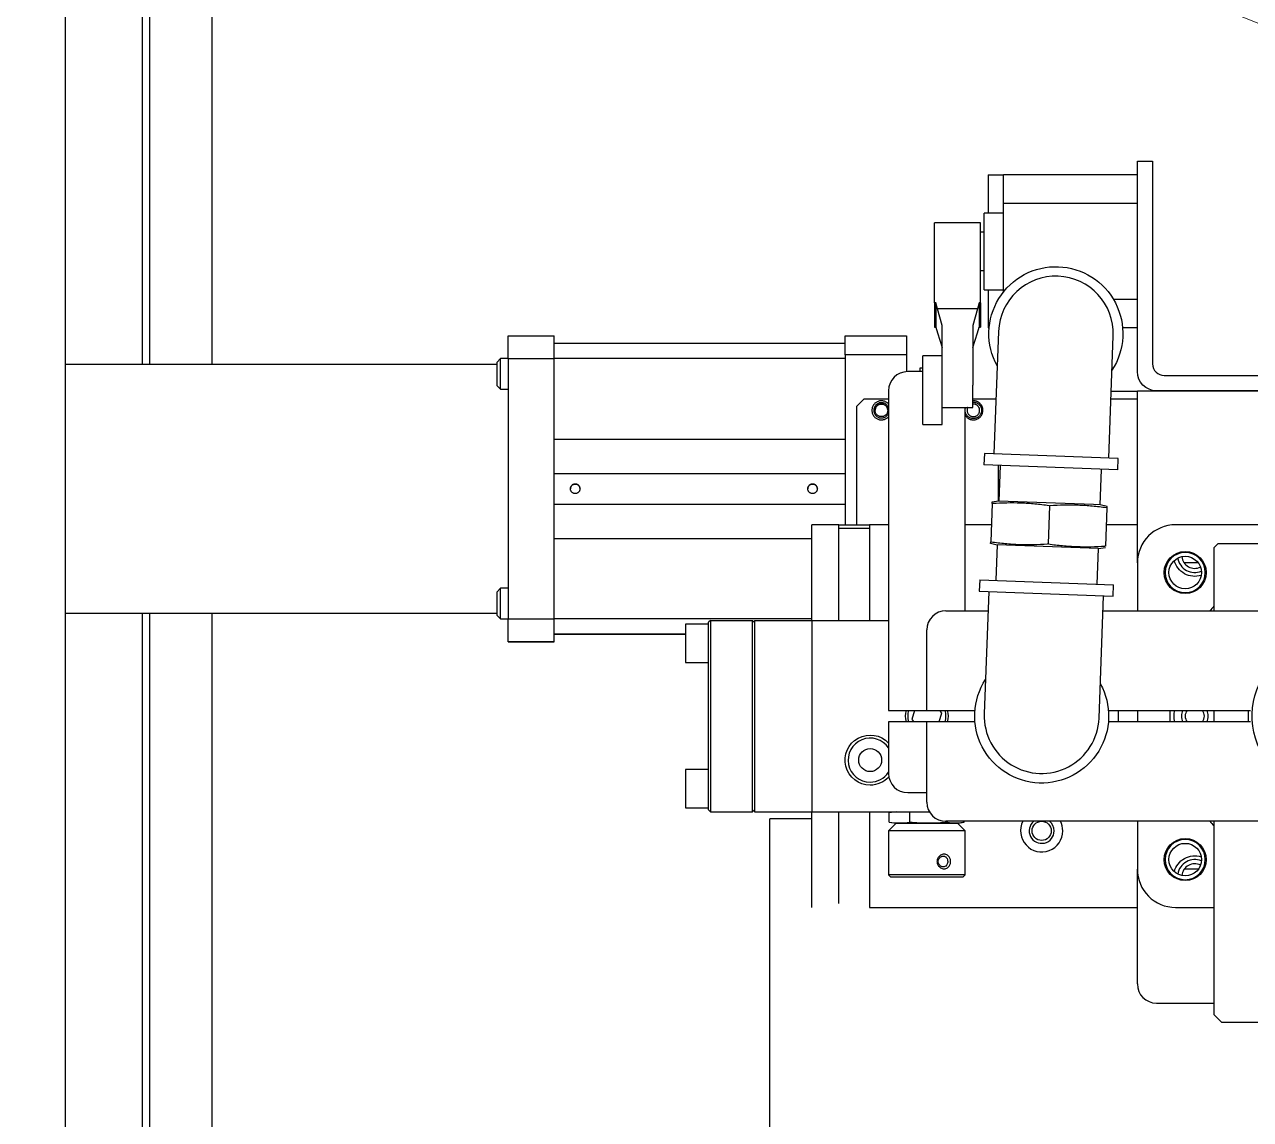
# Model space of a CAD drawing. Header units: millimetres. Extents: x 10462777 to 22643323, y 453826 to 1389191.
# Drawn here: x 11308647.1 to 11308967.4, y 583648 to 583934.1 of the extents above; entities that cross this region are included whole.
import ezdxf

# ---------------------------------------------------------------- set-up
doc = ezdxf.new("R2010")
doc.units = ezdxf.units.MM
doc.header["$LTSCALE"] = 200
doc.header["$MEASUREMENT"] = 0
for name, pattern in [('CENTER', [2, 1.25, -0.25, 0.25, -0.25]), ('CENTER2', [1.125, 0.75, -0.125, 0.125, -0.125]), ('PHANTOM', [2.5, 1.25, -0.25, 0.25, -0.25, 0.25, -0.25])]:
    doc.linetypes.add(name, pattern=pattern)
doc.layers.get('0').update_dxf_attribs({"linetype": 'CONTINUOUS'})
for name, color, linetype in [('2', 2, 'CONTINUOUS'), ('205', 4, 'CONTINUOUS'), ('DV1_DEFAULT', 7, 'CONTINUOUS')]:
    doc.layers.add(name, color=color, linetype=linetype)
doc.layers.add('203', color=7, linetype='CONTINUOUS', true_color=0xffffff)
doc.layers.add('LAYOUT', color=8, linetype='CONTINUOUS', lineweight=25)

# ---------------------------------------------------------------- blocks, each defined once
blk = doc.blocks.new('r710ic')
at = {"layer": 'DV1_DEFAULT', "color": 3, "linetype": 'CENTER2', "lineweight": 0}
blk.add_circle((272041.37, 104232.63), 367.64, dxfattribs=at)
at = {"layer": 'LAYOUT', "color": 3}
blk.add_circle((272041.37, 104232.63), 2050.12, dxfattribs=at)
blk = doc.blocks.new('A$C7DA30AB0')
at = {"layer": 'LAYOUT', "color": 6, "linetype": 'PHANTOM'}
blk.add_circle((3030.45, 3025.99, 0), 2693.02, dxfattribs=at)

msp = doc.modelspace()

# ---------------------------------------------------------------- linework, layer by layer
at = {"layer": '2', "color": 252, "linetype": 'Continuous'}
for p, q in [((11308657.81339, 583034.4125, 0), (11308657.81339, 584034.42828, 0)), ((11308679.8662, 583845.30545, 0), (11308679.8662, 584034.39391, 0)), ((11308696.11644, 584034.41518, 0), (11308696.11644, 583845.31073, 0)), ((11308677.86618, 584003.8777, 0), (11308677.86618, 583845.26732, 0)), ((11308677.86618, 583780.27655, 0), (11308677.86618, 583034.39096, 0)), ((11308679.8662, 583034.40799, 0), (11308679.8662, 583780.30062, 0)), ((11308696.11644, 583780.31268, 0), (11308696.11644, 583034.43591, 0))]:
    msp.add_line(p, q, dxfattribs=at)
at = {"layer": '203', "color": 252, "linetype": 'CENTER'}
for p, q in [((11308773.51819, 583852.81748, 0), (11308785.51836, 583852.81748, 0)), ((11308773.51819, 583846.82108, 0), (11308773.51819, 583852.81748, 0)), ((11308785.51836, 583846.82108, 0), (11308785.51836, 583852.81748, 0)), ((11308861.51944, 583850.81745, 0), (11308785.51836, 583850.81745, 0)), ((11308861.51944, 583852.81748, 0), (11308877.51967, 583852.81748, 0)), ((11308861.51944, 583847.81742, 0), (11308861.51944, 583852.81748, 0)), ((11308877.51967, 583852.81748, 0), (11308877.51967, 583847.81742, 0)), ((11308877.51967, 583847.81742, 0), (11308861.51944, 583847.81742, 0)), ((11308861.51944, 583847.81742, 0), (11308861.51944, 583803.43023, 0)), ((11308877.51967, 583847.81742, 0), (11308877.51967, 583843.41736, 0)), ((11308770.51515, 583845.31732, 0), (11308657.8072, 583845.31732, 0)), ((11308771.51816, 583846.81739, 0), (11308770.51815, 583845.81737, 0)), ((11308770.51815, 583845.81718, 0), (11308770.51815, 583839.81729, 0)), ((11308773.51863, 583846.81739, 0), (11308771.51816, 583846.81739, 0)), ((11308771.51816, 583846.81713, 0), (11308771.51816, 583846.81714, 0)), ((11308771.51816, 583838.81728, 0), (11308771.51816, 583846.81713, 0)), ((11308773.51819, 583846.82108, 0), (11308785.51836, 583846.82108, 0)), ((11308773.51819, 583846.82108, 0), (11308773.51819, 583778.81276, 0)), ((11308785.51836, 583778.81276, 0), (11308785.51836, 583846.82108, 0)), ((11308861.51944, 583846.8174, 0), (11308785.51836, 583846.8174, 0)), ((11308881.01972, 583844.31735, 0), (11308881.01972, 583843.42971, 0)), ((11308770.51815, 583839.81729, 0), (11308771.51816, 583838.81728, 0)), ((11308771.51816, 583838.81728, 0), (11308773.51863, 583838.81728, 0)), ((11308931.0398, 583838.31723, 0), (11308937.87052, 583838.31723, 0)), ((11308866.51951, 583836.31726, 0), (11308864.51948, 583834.31723, 0)), ((11308864.51948, 583834.31723, 0), (11308864.51948, 583803.42935, 0)), ((11308866.51951, 583836.31726, 0), (11308872.86937, 583836.31726, 0)), ((11308894.86882, 583836.31726, 0), (11308900.94359, 583836.31726, 0)), ((11308930.96542, 583836.31728, 0), (11308937.87002, 583836.31728, 0)), ((11308868.51954, 583833.31745, 0.0003), (11308868.51954, 583833.31721, 0.0003)), ((11308869.01954, 583833.31745, 0.0003), (11308869.01954, 583833.31721, 0.0003)), ((11308872.6696, 583833.3172, 0.0003), (11308872.6696, 583833.31745, 0.0003)), ((11308785.51836, 583825.8171, 0), (11308861.51944, 583825.8171, 0)), ((11308785.51836, 583825.8171, 0), (11308861.51944, 583825.8171, 0)), ((11308901.52001, 583818.89617, 0), (11308901.52001, 583809.56433, 0)), ((11308785.51836, 583816.81697, 0), (11308861.51944, 583816.81697, 0)), ((11308789.76842, 583812.81716, 0.00033), (11308789.76842, 583812.81691, 0.00033)), ((11308851.7693, 583812.81716, 0.00033), (11308851.7693, 583812.81691, 0.00033)), ((11308785.51836, 583808.81686, 0), (11308861.51944, 583808.81686, 0)), ((11308785.51836, 583808.81686, 0), (11308861.51944, 583808.81686, 0)), ((11308785.51836, 583799.81673, 0), (11308852.86838, 583799.81673, 0)), ((11308771.51816, 583786.81654, 0), (11308770.51815, 583785.81652, 0)), ((11308773.51863, 583786.81654, 0), (11308771.51816, 583786.81654, 0)), ((11308771.51816, 583778.81642, 0), (11308771.51816, 583786.81628, 0)), ((11308771.51816, 583786.81628, 0), (11308771.51816, 583786.81628, 0)), ((11308770.51815, 583785.81633, 0), (11308770.51815, 583779.81644, 0)), ((11308657.8072, 583780.3164, 0), (11308770.51515, 583780.3164, 0)), ((11308770.51815, 583779.81644, 0), (11308771.51816, 583778.81642, 0)), ((11308770.51815, 583779.81635, 0), (11308771.51816, 583778.81633, 0)), ((11308771.51816, 583778.81642, 0), (11308773.51863, 583778.81642, 0)), ((11308771.51816, 583778.81633, 0), (11308773.51863, 583778.81633, 0)), ((11308773.51819, 583778.81276, 0), (11308785.51836, 583778.81276, 0)), ((11308773.51819, 583772.81634, 0), (11308773.51819, 583778.81276, 0)), ((11308852.86838, 583778.81643, 0), (11308785.51836, 583778.81643, 0)), ((11308785.51836, 583772.81634, 0), (11308785.51836, 583778.81276, 0)), ((11308819.86847, 583774.81637, 0), (11308785.51836, 583774.81637, 0)), ((11308785.51836, 583774.81634, 0), (11308819.86847, 583774.81634, 0)), ((11308785.51836, 583774.81631, 0), (11308819.86847, 583774.81631, 0)), ((11308819.86847, 583774.81627, 0), (11308785.51836, 583774.81627, 0)), ((11308785.51836, 583772.81634, 0), (11308773.51819, 583772.81634, 0)), ((11308773.51819, 583772.81634, 0), (11308773.51819, 583772.81624, 0)), ((11308773.51819, 583772.81624, 0), (11308785.51836, 583772.81624, 0)), ((11308785.51836, 583772.81624, 0), (11308785.51836, 583772.81634, 0)), ((11308841.83433, 583576.5435, 0), (11308841.83433, 583726.54563, 0))]:
    msp.add_line(p, q, dxfattribs=at)
at = {"layer": '203', "color": 252, "linetype": 'CENTER', "extrusion": (0, 1.51265e-06, 1)}
for centre, radius in [((11308871.01957, 583833.31745, 0.88344), 1.65002), ((11308791.01844, 583812.81716, 0.88344), 1.25002), ((11308853.01932, 583812.81716, 0.88344), 1.25002)]:
    msp.add_circle(centre, radius, dxfattribs=at)
for centre, radius, start, end in [((11308871.01957, 583833.31745, 0.88344), 2.50004, 42.2848186, 180.005767), ((11308871.01957, 583833.31745, 0.88344), 2.50004, 42.2845518, 180), ((11308871.01957, 583833.31745, 0.88344), 2.00003, 22.3694358, 180.0073139), ((11308871.01957, 583833.31745, 0.88344), 2.00003, 22.3698567, 180), ((11308871.01957, 583833.31745, 0.88344), 1.65002, 0, 180.0087548), ((11308895.01991, 583833.31745, 0.88344), 2.50004, 210.6611091, 93.4598817), ((11308895.01991, 583833.31745, 0.88344), 1.65002, 152.5802129, 90), ((11308895.01991, 583833.31745, 0.88344), 1.65002, 152.5749042, 180.0034356), ((11308895.01991, 583833.31745, 0.88344), 2.50004, 359.9944225, 93.4595378), ((11308895.01991, 583833.31745, 0.88344), 1.65002, 90, 95.2430847), ((11308895.01991, 583833.31745, 0.88344), 1.65002, 359.9853051, 95.237455), ((11308871.01957, 583833.31745, 0.88344), 2.50004, 180.0053461, 317.7015429), ((11308871.01957, 583833.31745, 0.88344), 2.00003, 180.006893, 337.6116829), ((11308791.01844, 583812.81716, 0.88344), 1.25002, 359.9885783, 180), ((11308853.01932, 583812.81716, 0.88344), 1.25002, 359.9885783, 180)]:
    msp.add_arc(centre, radius, start, end, dxfattribs=at)
at = {"layer": '203', "color": 252, "linetype": 'CENTER', "extrusion": (0, -1.51265e-06, -1)}
for start, end in [(90, 20.6938683), (85.9778362, 90)]:
    msp.add_arc((-11308895.01991, 583833.31745, -0.88344), 2.15003, start, end, dxfattribs=at)
at = {"layer": '203', "color": 252, "linetype": 'CENTER'}
for centre, major_axis, start_param, end_param in [((11308887.51981, 583844.31735, 0), (6.50009, 0), 2.624703649, 3.143346796), ((11308861.83461, 583726.54563, 0), (20.00028, 0), 2.035653908, 3.141592654)]:
    msp.add_ellipse(centre, major_axis=major_axis, ratio=0.000001513, start_param=start_param, end_param=end_param, dxfattribs=at)
at = {"layer": '205', "color": 252, "linetype": 'Continuous'}
for p, q in [((11308937.86987, 583843.4298, 0), (11308937.86987, 583898.43058, 0)), ((11308937.86987, 583898.43058, 0), (11308941.86993, 583898.43058, 0)), ((11308941.86993, 583898.43058, 0), (11308941.86993, 583845.42982, 0)), ((11308898.86932, 583894.83053, 0), (11308898.86932, 583884.83038, 0)), ((11308898.86932, 583894.83053, 0), (11308902.86937, 583894.83053, 0)), ((11308937.86987, 583894.83053, 0), (11308902.86937, 583894.83053, 0)), ((11308902.86937, 583887.33051, 0), (11308902.86937, 583894.83053, 0)), ((11308937.86987, 583887.33042, 0), (11308902.86937, 583887.33042, 0)), ((11308902.86937, 583864.22546, 0), (11308902.86937, 583887.33042, 0)), ((11308896.86929, 583882.33035, 0), (11308884.86912, 583882.33035, 0)), ((11308884.86912, 583877.99992, 0), (11308884.86912, 583882.33035, 0)), ((11308896.86929, 583877.99992, 0), (11308896.86929, 583882.33035, 0)), ((11308902.86937, 583884.83038, 0), (11308897.8693, 583884.83038, 0)), ((11308897.8693, 583864.8301, 0), (11308897.8693, 583884.83038, 0)), ((11308897.8693, 583879.83031, 0), (11308896.86929, 583879.83031, 0)), ((11308884.86912, 583861.42791, 0), (11308884.86912, 583877.99992, 0)), ((11308896.86929, 583861.42791, 0), (11308896.86929, 583877.99992, 0)), ((11308896.86929, 583869.83017, 0), (11308897.8693, 583869.83017, 0)), ((11308897.8693, 583864.8301, 0), (11308902.86937, 583864.8301, 0)), ((11308898.86932, 583864.8301, 0), (11308898.86932, 583854.82996, 0)), ((11308884.86912, 583861.42791, 0), (11308884.86912, 583855.08854, 0)), ((11308885.2038, 583861.42791, 0), (11308884.86912, 583861.42791, 0)), ((11308885.2038, 583861.42791, 0), (11308885.2038, 583855.08854, 0)), ((11308885.66336, 583859.87351, 0), (11308885.2038, 583861.42791, 0)), ((11308886.86915, 583855.51443, 0), (11308885.66336, 583859.87351, 0)), ((11308896.07505, 583859.87351, 0), (11308885.66336, 583859.87351, 0)), ((11308896.07505, 583859.87351, 0), (11308894.86926, 583855.51443, 0)), ((11308896.5346, 583861.42791, 0), (11308896.07505, 583859.87351, 0)), ((11308896.86929, 583861.42791, 0), (11308896.5346, 583861.42791, 0)), ((11308896.5346, 583861.42791, 0), (11308896.5346, 583855.08854, 0)), ((11308896.86929, 583861.42791, 0), (11308896.86929, 583855.08854, 0)), ((11308931.61572, 583862.33006, 0), (11308937.86987, 583862.33006, 0)), ((11308884.86912, 583855.08854, 0), (11308885.2038, 583855.08854, 0)), ((11308885.2038, 583855.08854, 0), (11308885.66336, 583853.53415, 0)), ((11308885.66336, 583853.53415, 0), (11308886.86915, 583849.73634, 0)), ((11308886.86915, 583847.33273, 0), (11308886.86915, 583855.51443, 0)), ((11308894.86926, 583855.51443, 0), (11308894.86926, 583839.86347, 0)), ((11308894.86926, 583849.73634, 0), (11308896.07505, 583853.53415, 0)), ((11308896.07505, 583853.53415, 0), (11308896.5346, 583855.08854, 0)), ((11308896.5346, 583855.08854, 0), (11308896.86929, 583855.08854, 0)), ((11308898.86932, 583854.82996, 0), (11308899.15044, 583854.82996, 0)), ((11308901.59903, 583853.91865, 0), (11308900.40884, 583821.94034, 0)), ((11308937.86987, 583854.82996, 0), (11308934.02692, 583854.82996, 0)), ((11308930.38851, 583820.82453, 0), (11308931.5787, 583852.80284, 0)), ((11308886.86915, 583847.57754, 0), (11308881.86907, 583847.57754, 0)), ((11308881.86907, 583829.57729, 0), (11308881.86907, 583847.57754, 0)), ((11308886.86915, 583829.57729, 0), (11308886.86915, 583847.33273, 0)), ((11308881.86907, 583843.4298, 0), (11308877.86902, 583843.4298, 0)), ((11308944.86997, 583842.42978, 0), (11308976.17246, 583842.42978, 0)), ((11308872.86895, 583838.42972, 0), (11308872.86895, 583754.92854, 0)), ((11308894.86926, 583834.07735, 0), (11308894.86926, 583839.86347, 0)), ((11308937.86987, 583793.42823, 0), (11308937.86987, 583838.42972, 0)), ((11308937.86987, 583838.42972, 0), (11308976.02479, 583838.42972, 0)), ((11308976.02361, 583838.42972, 0), (11308942.86994, 583838.42972, 0)), ((11308886.86915, 583834.07735, 0), (11308894.86926, 583834.07735, 0)), ((11308892.86923, 583780.92922, 0), (11308892.86923, 583834.07685, 0)), ((11308881.86907, 583829.57729, 0), (11308886.86915, 583829.57729, 0)), ((11308897.91053, 583822.03332, 0), (11308897.79895, 583819.03535, 0)), ((11308932.88681, 583820.73155, 0), (11308897.91053, 583822.03332, 0)), ((11308932.77523, 583817.73358, 0), (11308897.79895, 583819.03535, 0)), ((11308902.04607, 583818.87715, 0), (11308901.70037, 583809.58889, 0)), ((11308932.77523, 583817.73358, 0), (11308932.88681, 583820.73155, 0)), ((11308928.18241, 583808.60326, 0), (11308928.52811, 583817.89152, 0)), ((11308899.92532, 583808.94915, 0), (11308899.55339, 583798.95592, 0)), ((11308901.70037, 583809.58889, 0), (11308899.87183, 583809.33618, 0)), ((11308899.92532, 583808.94915, 0), (11308900.04812, 583808.94458, 0)), ((11308926.40928, 583808.66925, 0), (11308901.70037, 583809.58889, 0)), ((11308928.18241, 583808.60326, 0), (11308926.40928, 583808.66925, 0)), ((11308929.9871, 583808.21533, 0), (11308928.18241, 583808.60326, 0)), ((11308914.91516, 583808.39124, 0), (11308914.54322, 583798.39802, 0)), ((11308914.79236, 583808.39581, 0), (11308914.91516, 583808.39124, 0)), ((11308914.91516, 583808.39124, 0), (11308915.03796, 583808.38667, 0)), ((11308929.90499, 583807.83334, 0), (11308929.53306, 583797.84012, 0)), ((11308929.78219, 583807.83791, 0), (11308929.90499, 583807.83334, 0)), ((11308929.91975, 583808.22981, 0), (11308929.90499, 583807.83334, 0)), ((11308852.86866, 583778.42887, 0), (11308852.86866, 583803.42923, 0)), ((11308859.86876, 583803.42923, 0), (11308852.86866, 583803.42923, 0)), ((11308859.86876, 583803.42923, 0), (11308867.86888, 583803.42923, 0)), ((11308859.86876, 583802.42921, 0), (11308859.86876, 583803.42923, 0)), ((11308859.86876, 583778.42806, 0), (11308859.86876, 583802.42921, 0)), ((11308867.86888, 583802.42921, 0), (11308859.86876, 583802.42921, 0)), ((11308867.86888, 583803.42923, 0), (11308867.86888, 583778.42887, 0)), ((11308872.87145, 583803.42923, 0), (11308867.86888, 583803.42923, 0)), ((11308899.72183, 583803.42923, 0), (11308892.87423, 583803.42923, 0)), ((11308937.87487, 583803.42923, 0), (11308929.74475, 583803.42923, 0)), ((11308974.72164, 583803.42923, 0), (11308947.87001, 583803.42923, 0)), ((11308899.53863, 583798.55946, 0), (11308899.55339, 583798.95592, 0)), ((11308899.67619, 583798.95135, 0), (11308899.55339, 583798.95592, 0)), ((11308899.47128, 583798.57393, 0), (11308901.27597, 583798.186, 0)), ((11308901.27597, 583798.186, 0), (11308900.93027, 583788.89774, 0)), ((11308927.75801, 583797.20038, 0), (11308901.27597, 583798.186, 0)), ((11308914.54322, 583798.39802, 0), (11308914.42042, 583798.40259, 0)), ((11308914.66602, 583798.39345, 0), (11308914.54322, 583798.39802, 0)), ((11308927.41231, 583787.91211, 0), (11308927.75801, 583797.20038, 0)), ((11308927.75801, 583797.20038, 0), (11308929.58655, 583797.45308, 0)), ((11308929.53306, 583797.84012, 0), (11308929.41026, 583797.84469, 0)), ((11308958.87017, 583798.42916, 0), (11308957.87015, 583797.42914, 0)), ((11308957.87015, 583797.42914, 0), (11308957.87015, 583780.92841, 0)), ((11308975.14567, 583798.42916, 0), (11308958.87017, 583798.42916, 0)), ((11308937.86987, 583793.42909, 0), (11308937.86987, 583780.92891, 0)), ((11308953.80603, 583793.42909, 0), (11308950.12004, 583793.42909, 0)), ((11308896.68315, 583789.05568, 0), (11308896.57157, 583786.05772, 0)), ((11308896.57157, 583786.05772, 0), (11308931.54785, 583784.75594, 0)), ((11308896.68315, 583789.05568, 0), (11308931.65943, 583787.75391, 0)), ((11308931.54785, 583784.75594, 0), (11308931.65943, 583787.75391, 0)), ((11308899.06987, 583785.96473, 0), (11308897.87968, 583753.98642, 0)), ((11308927.85935, 583752.87061, 0), (11308929.04954, 583784.84893, 0)), ((11308887.86916, 583780.92891, 0), (11308898.88275, 583780.92891, 0)), ((11308928.90505, 583780.92891, 0), (11308973.88163, 583780.92891, 0)), ((11308825.86828, 583777.42886, 0), (11308819.86819, 583777.42886, 0)), ((11308819.86819, 583777.42886, 0), (11308819.86819, 583767.42872, 0)), ((11308826.36829, 583778.42887, 0), (11308825.86828, 583777.92886, 0)), ((11308825.86828, 583728.92817, 0), (11308825.86828, 583777.92886, 0)), ((11308826.36829, 583778.42887, 0), (11308837.36844, 583778.42887, 0)), ((11308826.36829, 583778.42887, 0), (11308826.36829, 583728.42816, 0)), ((11308837.36844, 583778.42887, 0), (11308837.86845, 583777.92886, 0)), ((11308837.36844, 583728.42816, 0), (11308837.36844, 583778.42887, 0)), ((11308837.86845, 583778.42887, 0), (11308837.86845, 583728.42816, 0)), ((11308837.86845, 583778.42887, 0), (11308852.86866, 583778.42887, 0)), ((11308852.86866, 583778.42887, 0), (11308852.86866, 583728.42816, 0)), ((11308852.86866, 583778.42887, 0), (11308872.8702, 583778.42887, 0)), ((11308882.86909, 583754.92854, 0), (11308882.86909, 583775.92884, 0)), ((11308819.86819, 583767.42872, 0), (11308825.86828, 583767.42872, 0)), ((11308872.86895, 583754.92854, 0), (11308882.8695, 583754.92854, 0)), ((11308879.67234, 583754.9285, 0), (11308878.92299, 583752.55551, 0)), ((11308882.86909, 583754.92854, 0), (11308895.43367, 583754.92854, 0)), ((11308886.06583, 583751.92853, 0), (11308886.81518, 583754.30153, 0)), ((11308886.81518, 583754.30153, 0), (11308886.24113, 583754.92854, 0)), ((11308930.30553, 583754.92854, 0), (11308967.42524, 583754.92854, 0)), ((11308932.8698, 583754.92776, 0), (11308932.8698, 583751.92928, 0)), ((11308937.86987, 583754.92854, 0), (11308937.86987, 583751.92975, 0)), ((11308957.87015, 583754.92679, 0), (11308957.87015, 583751.92821, 0)), ((11308872.86895, 583751.9285, 0), (11308872.86895, 583738.4283, 0)), ((11308882.8695, 583751.9285, 0), (11308872.86895, 583751.9285, 0)), ((11308878.92299, 583752.55551, 0), (11308879.49704, 583751.92849, 0)), ((11308895.43367, 583751.9285, 0), (11308882.86909, 583751.9285, 0)), ((11308882.86909, 583730.9282, 0), (11308882.86909, 583751.9285, 0)), ((11308967.42524, 583751.9285, 0), (11308930.30553, 583751.9285, 0)), ((11308825.86828, 583739.42832, 0), (11308819.86819, 583739.42832, 0)), ((11308819.86819, 583739.42832, 0), (11308819.86819, 583729.42818, 0)), ((11308877.86902, 583733.42823, 0), (11308882.86971, 583733.42823, 0)), ((11308819.86819, 583729.42818, 0), (11308825.86828, 583729.42818, 0)), ((11308826.36829, 583728.42816, 0), (11308825.86828, 583728.92817, 0)), ((11308826.36829, 583728.42816, 0), (11308837.36844, 583728.42816, 0)), ((11308837.36844, 583728.42816, 0), (11308837.86845, 583728.92817, 0)), ((11308837.86845, 583728.42816, 0), (11308852.86866, 583728.42816, 0)), ((11308852.86866, 583703.42781, 0), (11308852.86866, 583728.42972, 0)), ((11308852.86866, 583728.42816, 0), (11308883.5391, 583728.42816, 0)), ((11308859.86876, 583704.42782, 0), (11308859.86876, 583728.42897, 0)), ((11308867.86888, 583728.42972, 0), (11308867.86888, 583703.42781, 0)), ((11308874.86897, 583728.42816, 0), (11308873.06902, 583728.11078, 0)), ((11308874.86897, 583725.42812, 0), (11308872.86895, 583723.42809, 0)), ((11308873.06902, 583725.74815, 0), (11308873.06902, 583728.10813, 0)), ((11308873.06902, 583725.7455, 0), (11308874.86897, 583725.42812, 0)), ((11308874.86897, 583725.42812, 0), (11308890.8692, 583725.42812, 0)), ((11308874.86897, 583725.42812, 0), (11308879.25837, 583725.42812, 0)), ((11308878.4392, 583725.74815, 0), (11308878.4392, 583728.10813, 0)), ((11308879.25837, 583725.42812, 0), (11308890.8692, 583725.42812, 0)), ((11309017.87101, 583725.92813, 0), (11308887.86916, 583725.92813, 0)), ((11308888.23927, 583725.74815, 0), (11308888.23927, 583725.92813, 0)), ((11308890.8692, 583725.42812, 0), (11308892.66916, 583725.7455, 0)), ((11308892.86923, 583723.42809, 0), (11308890.8692, 583725.42812, 0)), ((11308892.66916, 583725.74815, 0), (11308892.66916, 583725.92813, 0)), ((11308937.86987, 583725.92938, 0), (11308937.86987, 583713.42795, 0)), ((11308957.87015, 583725.9285, 0), (11308957.87015, 583675.42741, 0)), ((11308872.86895, 583723.42809, 0), (11308872.86895, 583711.92793, 0)), ((11308892.86923, 583723.42809, 0), (11308872.86895, 583723.42809, 0)), ((11308892.86923, 583711.92793, 0), (11308892.86923, 583723.42809, 0)), ((11308937.86987, 583683.42752, 0), (11308937.86987, 583713.43014, 0)), ((11308953.80603, 583713.42795, 0), (11308950.12004, 583713.42795, 0)), ((11308872.86895, 583711.92793, 0), (11308873.36895, 583711.42792, 0)), ((11308887.39554, 583711.92793, 0), (11308872.86895, 583711.92793, 0)), ((11308873.36895, 583711.42792, 0), (11308887.16922, 583711.42792, 0)), ((11308887.16922, 583711.42792, 0), (11308892.36922, 583711.42792, 0)), ((11308892.86923, 583711.92793, 0), (11308887.39554, 583711.92793, 0)), ((11308892.36922, 583711.42792, 0), (11308892.86923, 583711.92793, 0)), ((11308867.86888, 583703.42781, 0), (11308937.87487, 583703.42781, 0)), ((11308947.87001, 583703.42781, 0), (11308957.8714, 583703.42781, 0)), ((11308942.86994, 583678.42745, 0), (11308957.87484, 583678.42745, 0)), ((11308957.87015, 583675.42741, 0), (11308959.87018, 583673.42738, 0)), ((11308959.87018, 583673.42738, 0), (11309255.87439, 583673.42738, 0))]:
    msp.add_line(p, q, dxfattribs=at)
for centre, radius in [((11308950.37005, 583790.92905, 0), 5.50008), ((11308950.37005, 583790.92905, 0), 4.25006), ((11308868.06888, 583741.92835, 0), 3.00004), ((11308912.86951, 583723.42809, 0), 2.50004), ((11308950.37005, 583715.92798, 0), 5.50008), ((11308950.37005, 583715.92798, 0), 4.25006)]:
    msp.add_circle(centre, radius, dxfattribs=at)
at = {"layer": '205', "color": 252, "linetype": 'Continuous', "extrusion": (0, 0, -1)}
for centre in [(-11308950.37005, 583790.92905, 0), (-11308950.37005, 583715.92798, 0)]:
    msp.add_circle(centre, 5.25007, dxfattribs=at)
for centre, radius, start, end in [((-11308916.58887, 583853.36075, 0), 17.50025, 331.1321373, 92.1314925), ((-11308916.58887, 583853.36075, 0), 17.50025, 92.1314925, 213.1308478), ((-11308942.86994, 583843.4298, 0), 5.00007, 270, 0), ((-11308952.87008, 583795.42911, 0), 5.50008, 252.1463205, 345.9600859), ((-11308987.87058, 583753.42852, 0), 20.00028, 180, 43.5431364), ((-11308912.86951, 583753.42852, 0), 17.50025, 272.1314925, 33.1364956), ((-11308912.86951, 583753.42852, 0), 17.50025, 151.1264895, 272.1314925), ((-11308882.86909, 583753.42852, 0), 5.55008, 344.3230884, 15.6824622), ((-11308882.86909, 583753.42852, 0), 5.55008, 164.3174702, 195.6768438), ((-11308987.87058, 583753.42852, 0), 21.0003, 355.9027449, 4.0939951), ((-11308868.06888, 583741.92835, 0), 6.55009, 270, 137.120645), ((-11308868.06888, 583741.92835, 0), 6.55009, 221.8781058, 270), ((-11308952.87008, 583711.42792, 0), 5.50008, 14.0456352, 107.8481498)]:
    msp.add_arc(centre, radius, start, end, dxfattribs=at)
at = {"layer": '205', "color": 252, "linetype": 'Continuous'}
for centre, radius, start, end in [((11308916.58887, 583853.36075, 0), 15.00021, 357.8685075, 177.8685075), ((11308944.86997, 583845.42982, 0), 3.00004, 180, 270), ((11308877.86902, 583838.42972, 0), 5.00007, 90, 180), ((11308947.87001, 583793.42909, 0), 10.00014, 90, 180), ((11308952.87008, 583795.42911, 0), 4.50006, 189.2025793, 292.680094), ((11308952.87008, 583795.42911, 0), 3.40005, 185.782577, 296.1001236), ((11308887.86916, 583775.92884, 0), 5.00007, 90, 180), ((11308987.87058, 583753.42852, 0), 41.50059, 136.2881352, 138.4931392), ((11308882.86909, 583753.42852, 0), 5.00007, 162.5405073, 197.4549509), ((11308882.86909, 583753.42852, 0), 5.00007, 342.5347402, 17.449184), ((11308987.87058, 583753.42852, 0), 41.50059, 177.9243845, 182.0700172), ((11308952.87008, 583753.42852, 0), 5.50008, 164.1713096, 195.8231128), ((11308952.87008, 583753.42852, 0), 3.50005, 154.6198873, 205.3742896), ((11308952.87008, 583753.42852, 0), 2.50004, 143.122659, 216.8609521), ((11308952.87008, 583753.42852, 0), 2.50004, 323.116892, 36.8551852), ((11308952.87008, 583753.42852, 0), 3.50005, 334.6143098, 25.3687119), ((11308912.86951, 583753.42852, 0), 15.00021, 177.8685075, 357.8685075), ((11308868.06888, 583741.92835, 0), 5.75008, 33.3955839, 270), ((11308868.06888, 583741.92835, 0), 5.75008, 270, 326.5875539), ((11308877.86902, 583738.4283, 0), 5.00007, 180, 270), ((11308887.86916, 583730.9282, 0), 5.00007, 180, 270), ((11308912.86951, 583723.42809, 0), 5.50008, 152.9606069, 0), ((11308912.86951, 583723.42809, 0), 3.25005, 129.7124838, 0), ((11308912.86951, 583723.42809, 0), 3.25005, 0, 50.2762531), ((11308912.86951, 583723.42809, 0), 5.50008, 0, 27.02819), ((11308987.87058, 583753.42852, 0), 41.50059, 221.5012419, 223.7062459), ((11308952.87008, 583711.42792, 0), 4.50006, 67.3032125, 170.7919953), ((11308947.87001, 583713.42795, 0), 10.00014, 180, 270), ((11308952.87008, 583711.42792, 0), 3.40005, 63.8831097, 174.2117784), ((11308942.86994, 583683.42752, 0), 5.00007, 180, 270)]:
    msp.add_arc(centre, radius, start, end, dxfattribs=at)
for points, knots in [([(11308899.92532, 583808.94915, 0), (11308899.92992, 583809.07268, 0), (11308899.93365, 583809.1728, 0), (11308899.93873, 583809.30929, 0), (11308899.94007, 583809.34543, 0), (11308899.94008, 583809.34561, 0)], [0, 0, 0, 0, 0.500638735, 0.500638735, 1, 1, 1, 1]), ([(11308914.79236, 583808.39581, 0), (11308913.56827, 583808.56508, 0), (11308912.34331, 583808.71092, 0), (11308909.89102, 583808.93905, 0), (11308907.43634, 583809.10281, 0), (11308904.97628, 583809.12197, 0), (11308902.51382, 583809.07676, 0), (11308901.28141, 583809.02238, 0), (11308900.04812, 583808.94458, 0)], [0, 0, 0, 0, 0.25, 0.25, 0.5, 0.75, 0.75, 1, 1, 1, 1]), ([(11308929.78219, 583807.83791, 0), (11308928.5581, 583808.00718, 0), (11308927.33314, 583808.15302, 0), (11308924.88086, 583808.38115, 0), (11308922.42618, 583808.54491, 0), (11308919.96611, 583808.56407, 0), (11308917.50365, 583808.51886, 0), (11308916.27124, 583808.46448, 0), (11308915.03796, 583808.38667, 0)], [0, 0, 0, 0, 0.25, 0.25, 0.5, 0.75, 0.75, 1, 1, 1, 1]), ([(11308899.67619, 583798.95135, 0), (11308900.90027, 583798.78209, 0), (11308902.12524, 583798.63624, 0), (11308904.57752, 583798.40812, 0), (11308907.0322, 583798.24435, 0), (11308909.49227, 583798.2252, 0), (11308911.95473, 583798.2704, 0), (11308913.18714, 583798.32478, 0), (11308914.42042, 583798.40259, 0)], [0, 0, 0, 0, 0.25, 0.25, 0.5, 0.75, 0.75, 1, 1, 1, 1]), ([(11308914.66602, 583798.39345, 0), (11308915.89011, 583798.22418, 0), (11308917.11507, 583798.07834, 0), (11308919.56736, 583797.85022, 0), (11308922.02204, 583797.68645, 0), (11308924.4821, 583797.66729, 0), (11308926.94456, 583797.7125, 0), (11308928.17697, 583797.76688, 0), (11308929.41026, 583797.84469, 0)], [0, 0, 0, 0, 0.25, 0.25, 0.5, 0.75, 0.75, 1, 1, 1, 1]), ([(11308878.4392, 583725.74815, 0), (11308879.25588, 583725.67604, 0), (11308880.07255, 583725.61748, 0), (11308881.70589, 583725.53748, 0), (11308883.33924, 583725.49508, 0), (11308884.97258, 583725.53748, 0), (11308886.60593, 583725.61748, 0), (11308887.4226, 583725.67604, 0), (11308888.23927, 583725.74815, 0)], [0, 0, 0, 0, 0.25, 0.25, 0.5, 0.75, 0.75, 1, 1, 1, 1]), ([(11308888.23927, 583725.74815, 0), (11308888.97652, 583725.60413, 0), (11308889.71423, 583725.5164, 0), (11308890.82188, 583725.51623, 0), (11308891.19127, 583725.53738, 0), (11308891.93035, 583725.6174, 0), (11308892.30026, 583725.67609, 0), (11308892.66916, 583725.74815, 0)], [0, 0, 0, 0, 0.5, 0.5, 0.75, 0.75, 1, 1, 1, 1]), ([(11308887.39554, 583717.328, 0), (11308887.55343, 583717.32787, 0), (11308887.85866, 583717.28988, 0), (11308888.27688, 583717.09774, 0), (11308888.5932, 583716.81483, 0), (11308888.82337, 583716.49264, 0), (11308888.97262, 583716.16044, 0), (11308889.06665, 583715.80135, 0), (11308889.09779, 583715.42791, 0), (11308889.0668, 583715.05412, 0), (11308888.97257, 583714.69526, 0), (11308888.82316, 583714.36295, 0), (11308888.59293, 583714.04085, 0), (11308888.27639, 583713.75766, 0), (11308887.85751, 583713.56569, 0), (11308887.39636, 583713.50873, 0), (11308886.92267, 583713.56559, 0), (11308886.47013, 583713.75794, 0), (11308886.11127, 583714.04128, 0), (11308885.84111, 583714.36368, 0), (11308885.66147, 583714.69596, 0), (11308885.54632, 583715.05516, 0), (11308885.50794, 583715.42891, 0), (11308885.5465, 583715.80294, 0), (11308885.66217, 583716.16191, 0), (11308885.84232, 583716.49424, 0), (11308886.1129, 583716.81616, 0), (11308886.47201, 583717.09913, 0), (11308886.92465, 583717.29082, 0), (11308887.23795, 583717.32814, 0), (11308887.39554, 583717.328, 0)], [0, 0, 0, 0, 0.043145279, 0.084584614, 0.12715195, 0.15808694, 0.189040711, 0.219782225, 0.250016218, 0.280182272, 0.311000875, 0.341906721, 0.372863359, 0.415452694, 0.456937166, 0.500162148, 0.543221309, 0.584609748, 0.627177431, 0.658116906, 0.689060098, 0.71983843, 0.750083509, 0.780270859, 0.811119067, 0.842030907, 0.873010811, 0.915552899, 0.95693367, 1, 1, 1, 1]), ([(11308887.16922, 583716.828, 0), (11308887.10248, 583716.828, 0), (11308886.95673, 583716.81505, 0), (11308886.72459, 583716.75028, 0), (11308886.47558, 583716.62305, 0), (11308886.20965, 583716.40617, 0), (11308885.9879, 583716.10162, 0), (11308885.86018, 583715.75398, 0), (11308885.81544, 583715.37082, 0), (11308885.90014, 583714.90175, 0), (11308886.16084, 583714.48954, 0), (11308886.47432, 583714.23378, 0), (11308886.72335, 583714.10613, 0), (11308886.9555, 583714.04117, 0), (11308887.24655, 583714.01488, 0), (11308887.62999, 583714.09129, 0), (11308887.9706, 583714.35429, 0), (11308888.17318, 583714.67835, 0), (11308888.27296, 583714.94347, 0), (11308888.32156, 583715.19378, 0), (11308888.33994, 583715.51279, 0), (11308888.28471, 583715.95455, 0), (11308888.07892, 583716.36658, 0), (11308887.8154, 583716.6224, 0), (11308887.59321, 583716.75008, 0), (11308887.37761, 583716.81501, 0), (11308887.23605, 583716.828, 0), (11308887.16922, 583716.828, 0)], [0, 0, 0, 0, 0.025484291, 0.054814572, 0.088027963, 0.125148127, 0.17409887, 0.215782373, 0.250258513, 0.304534017, 0.374884586, 0.41204257, 0.445273766, 0.474601586, 0.500062898, 0.554832847, 0.624896481, 0.662315215, 0.695636277, 0.724882177, 0.750089438, 0.804317587, 0.874663452, 0.911844487, 0.945109702, 0.974482578, 1, 1, 1, 1])]:
    msp.add_open_spline(points, degree=3, knots=knots, dxfattribs=at)
msp.add_open_spline([(11308873.06902, 583725.74815, 0), (11308873.96405, 583725.60393, 0), (11308875.75411, 583725.42864, 0), (11308877.54417, 583725.60393, 0), (11308878.4392, 583725.74815, 0)], degree=3, dxfattribs=at)

# ---------------------------------------------------------------- block references
at = {"ltscale": 10}
msp.add_blockref('A$C7DA30AB0', (11303684.4077, 580408.4363, 0), dxfattribs=at)
at = {"layer": 'LAYOUT', "color": 2, "rotation": 270}
msp.add_blockref('r710ic', (11204875.24796, 856316.46559, 0), dxfattribs=at)

doc.saveas('drawing.dxf')
